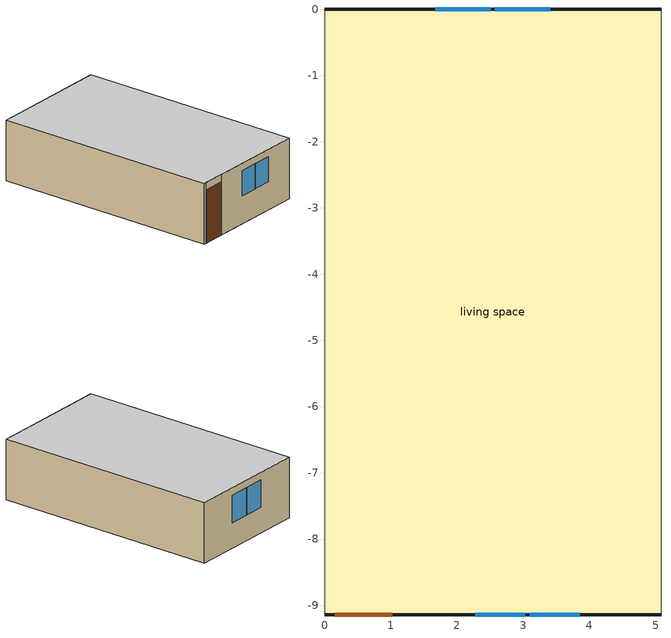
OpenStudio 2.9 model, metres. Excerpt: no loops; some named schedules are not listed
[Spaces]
living space
 floor adiabatic (FloorFinUninsFin): 0,-9.14 0,0 5.08,0 5.08,-9.14 z0
 wall outside (WallExtInsFin): 5.08,0 0,0 / 0,-9.14 0.13,-9.14 1.05,-9.14 5.08,-9.14 z0:2.44
 wall adiabatic (WallIntFinUninsFin Reversed): 0,0 0,-9.14 / 5.08,-9.14 5.08,0 z0:2.44
 window (WindowConstruction): 2.28,-9.14 3.03,-9.14 / 3.09,-9.14 3.85,-9.14 z1.13:2.13; 3.41,0 2.57,0 / 2.51,0 1.67,0 z1.02:2.13
 door (Door): 0.15,-9.14 1.02,-9.14 z0:2.13
 ceiling adiabatic (SurfaceTypeRoofAdiabatic Reversed): 5.08,-9.14 5.08,0 0,0 0,-9.14 z2.44
[Building]
Building 1: North Axis {deg}=225; Standards Number of Stories=4; Standards Number of Above Ground Stories=3; Standards Building Type=multifamily; Standards Number of Living Units=9
[Site]
Boston Logan IntL Arpt_MA_USA: Latitude {deg}=42.37; Longitude {deg}=-71.02; Time Zone {hr}=-5; Elevation {m}=6; Terrain=Suburbs
[ClimateZones]
Climate Zone Institution Name 2=Building America; Climate Zone Document Year 2=0; Climate Zone Value 2=Cold; Climate Zone Institution Name 3=CEC; Climate Zone Document Name 3=California Climate Zone Descriptions; Climate Zone Document Year 3=1995
[Site:WaterMainsTemperature]
Calculation Method=Correlation; Annual Average Outdoor Air Temperature {C}=10.5996; Maximum Difference In Monthly Average Outdoor Air Temperatures {deltaC}=26.3598
[Site:GroundTemperature:Deep]
10.5996, 10.5996, 10.5996, 10.5996, 10.5996, 10.5996, 10.5996, 10.5996, 10.5996, 10.5996, 10.5996, 10.5996
[SizingPeriod:DesignDay] Barometric Pressure {Pa}=101253; Wind Direction {deg}=0; Sky Clearness=0; Snow Indicator=0; Day of Month=21; Daylight Saving Time Indicator=0; Humidity Indicating Type=Wetbulb; Dry-Bulb Temperature Range Modifier Type=DefaultMultipliers; Solar Model Indicator=ASHRAEClearSky
Name | Maximum Dry-Bulb Temperature {C} | Daily Dry-Bulb Temperature Range {deltaC} | Humidity Indicating Conditions at Maximum Dry-Bulb | Wind Speed {m/s} | Month | Day Type
Ann Htg 99% Condns DB | -10.9 | 0 | -10.9 | 12.6 | 1 | WinterDesignDay
Ann Clg 1% Condns DB=>MWB | 30.9 | 8.4 | 22.2 | 6.3 | 7 | SummerDesignDay
[Material] Roughness=Rough
Name | Thickness {m} | Conductivity {W/m-K} | Density {kg/m3} | Specific Heat {J/kg-K} | Thermal Absorptance | Solar Absorptance | Visible Absorptance
Drywall 0.5 in. | 0.0127 | 0.160291 | 801 | 837.4 | 0.9 | 0.5 | 0.1
FloorFinStudAndAirFloor | 0.1397 | 0.557395 | 67.691 | 1210.98
Plywood 0.75 in. | 0.01905 | 0.115458 | 512.64 | 1214.23
Wood Floor | 0.015875 | 0.115458 | 544.68 | 1214.23
Floor Covering | 0.0127 | 0.0433444 | 54.468 | 1339.84 | 0.9 | 0.9
Vinyl, Light | 0.009525 | 0.089435 | 177.822 | 1046.75 | 0.9 | 0.3 | 0.3
WallSheathing | 0.0127 | 0.115458 | 512.64 | 1214.23
WallStudAndCavity | 0.0889 | 0.338221 | 129.063 | 1212.76
WallStudAndCavity 1 | 0.0889 | 0.396154 | 83.0341 | 1211.67
res furniture material living space | 0.1524 | 0.115458 | 640.8 | 1214.23 | 0.9 | 0.6 | 0.1
DoorMaterial | 0.04445 | 0.0612267 | 512.64 | 1214.23
[Construction]
SurfaceTypeRoofAdiabatic Reversed: Floor Covering, Wood Floor, Plywood 0.75 in., FloorFinStudAndAirFloor, Drywall 0.5 in.
WallExtInsFin: Vinyl, Light, WallSheathing, WallStudAndCavity, Drywall 0.5 in.
WallIntFinUninsFin Reversed: Drywall 0.5 in., WallStudAndCavity 1, Vinyl, Light
res furniture construction living space: res furniture material living space
FloorFinUninsFin: Drywall 0.5 in., FloorFinStudAndAirFloor, Plywood 0.75 in., Wood Floor, Floor Covering
WindowConstruction: WindowMaterial
Door: DoorMaterial
[WindowMaterial:Shade]
CoolingShade: Solar Transmittance=0.999; Solar Reflectance=0.00099; Visible Transmittance=0.999; Visible Reflectance=0.00099; Thermal Hemispherical Emissivity=1e-005; Thermal Transmittance=0.999; Thickness {m}=0.0001; Conductivity {W/m-K}=10000; Shade to Glass Distance {m}=0.001; Top Opening Multiplier=0; Bottom Opening Multiplier=0; Left-Side Opening Multiplier=0; Right-Side Opening Multiplier=0; Airflow Permeability=0
[WindowMaterial:SimpleGlazingSystem]
WindowMaterial: U-Factor {W/m2-K}=4.76952; Solar Heat Gain Coefficient=0.441
[ThermalZone]
living zone: Thermostat=living zone temperature setpoint; Use Ideal Air Loads=No
[Space]
living space: Space Type=Space Type 1; Thermal Zone=living zone; Building Unit=unit 1
[SpaceType]
Space Type 1: Standards Space Type=living
[BuildingUnit]
unit 1: Building Unit Type=Residential
[People:Definition]
res occupants|living space: Number of People Calculation Method=People; Number of People {people}=3.39; Fraction Radiant=0.319734; Sensible Heat Fraction=0.573; Carbon Dioxide Generation Rate {m3/s-W}=0; Enable ASHRAE 55 Comfort Warnings=No; Mean Radiant Temperature Calculation Type=ZoneAveraged
[People]
res occupants|living space: People Definition=res occupants|living space; Space or SpaceType=living space; Number of People Schedule=res occupants schedule; Activity Level Schedule=Schedule Ruleset 1; Multiplier=1
[InternalMass:Definition]
res furniture mass living space: Construction=res furniture construction living space; Design Level Calculation Method=SurfaceArea; Surface Area {m2}=18.5806
[InternalMass]
res furniture mass living space: Internal Mass Definition=res furniture mass living space; Space or SpaceType=living space; Multiplier=1
[ShadingControl]
WindowShadingControl: Shading Type=InteriorShade; Shading Device Material=CoolingShade; Shading Control Type=OnIfScheduleAllows; Schedule=Window shading schedule; Shading Control Is Scheduled=Yes
[WaterUse:Equipment:Definition]
Name | Peak Flow Rate {m3/s} | Target Temperature Schedule
res shower | 0.000137347 | res shower temperature schedule
res sink | 0.0001062 | res sink temperature schedule
res bath | 0.00021481 | res bath temperature schedule
res shower dist=0.0 | 0 | res shower temperature schedule
res sink dist=0.0 | 0 | res sink temperature schedule
res bath dist=0.0 | 0 | res bath temperature schedule
res cw | 0.000557694 | res cw temperature schedule
res dw | 5.33455e-05 | res dw temperature schedule
[WaterUse:Equipment] Space=living space
Name | Water Use Equipment Definition | Flow Rate Fraction Schedule
res shower | res shower | res shower schedule
res sink | res sink | res sink schedule
res bath | res bath | res bath schedule
res shower dist=0.0 | res shower dist=0.0 | res shower schedule
res sink dist=0.0 | res sink dist=0.0 | res sink schedule
res bath dist=0.0 | res bath dist=0.0 | res bath schedule
res cw | res cw | res cw schedule
res dw | res dw | res dw schedule
[OtherEquipment:Definition] Design Level Calculation Method=EquipmentLevel; Fraction Radiant=0; Fraction Lost=0
Name | Design Level {W} | Fraction Latent
res shower | 3949.73 | 0.487197
res sink | 1066.44 | 0.312222
res bath | 3168.63 | 0
res hot water distribution | 99.0622 | 0
[OtherEquipment] Space or SpaceType=living space
Name | Other Equipment Definition | Schedule
res shower | res shower | res shower schedule
res sink | res sink | res sink schedule
res bath | res bath | res bath schedule
res hot water distribution | res hot water distribution | res hot water distribution schedule
[ThermostatSetpoint:DualSetpoint]
living zone temperature setpoint: Heating Setpoint Temperature Schedule=res heating setpoint; Cooling Setpoint Temperature Schedule=res cooling setpoint
[ElectricEquipment:Definition] Design Level Calculation Method=EquipmentLevel
Name | Design Level {W} | Fraction Latent | Fraction Radiant | Fraction Lost
res ceil fan non benchmark equip | 0 | 0 | 0.558 | 0.07
res ceil fan benchmark|living space | 23.8019 | 0 | 0.558 | 0.07
res refrig | 71.9878 | 0 | 0 | 0
res cw | 6240.72 | 0 | 0.48 | 0.2
res cd electric | 149648 | 0.05 | 0.09 | 0.8
res dw | 6995.09 | 0.15 | 0.36 | 0.25
res range electric | 179.91 | 0.3 | 0.24 | 0.3
res misc plug loads|living space | 218.351 | 0.021 | 0.558 | 0.049
res extra refrig | 36.5251 | 0 | 0 | 0
res freezer | 47.9573 | 0 | 0 | 0
res pool heater electric | 3.02999 | 0 | 0 | 1
res pool pump | 55.5772 | 0 | 0 | 1
res hot tub heater electric | 16.0641 | 0 | 0 | 1
res hot tub pump | 19.4917 | 0 | 0 | 1
res well pump | 11.2716 | 0 | 0 | 1
res infil_1 house fan; res infil_1 range fan; res infil_1 bath fan | 0 | 0 | 0 | 1
[ElectricEquipment] Space or SpaceType=living space
Name | Electric Equipment Definition | Schedule
res ceil fan non benchmark equip | res ceil fan non benchmark equip | res ceil fan master
res ceil fan benchmark|living space | res ceil fan benchmark|living space | res ceil fan benchmark|living space schedule
res refrig | res refrig | res refrig schedule
res cw | res cw | res cw schedule
res cd electric | res cd electric | res cd electric schedule
res dw | res dw | res dw schedule
res range electric | res range electric | res range electric|false schedule
res misc plug loads|living space | res misc plug loads|living space | res misc plug loads schedule
res extra refrig | res extra refrig | res extra refrig schedule
res freezer | res freezer | res freezer schedule
res pool heater electric | res pool heater electric | res pool heater electric schedule
res pool pump | res pool pump | res pool heater electric schedule
res hot tub heater electric | res hot tub heater electric | res hot tub heater electric schedule
res hot tub pump | res hot tub pump | res hot tub heater electric schedule
res well pump | res well pump | res well pump schedule
res infil_1 house fan | res infil_1 house fan | Always On Discrete
res infil_1 range fan | res infil_1 range fan | Always On Discrete
res infil_1 bath fan | res infil_1 bath fan | Always On Discrete
[Lights:Definition]
res lighting interior living space: Design Level Calculation Method=LightingLevel; Lighting Level {W}=156.225; Fraction Radiant=0.6; Fraction Visible=0.2; Return Air Fraction=0
[Lights]
res lighting interior living space: Lights Definition=res lighting interior living space; Space or SpaceType=living space; Schedule=res lighting interior; Fraction Replaceable=1
[Exterior:Lights:Definition]
res lighting exterior: Design Level {W}=18.7212
[Exterior:Lights]
res lighting exterior: Exterior Lights Definition=res lighting exterior; Schedule=res lighting exterior
[GasEquipment:Definition] Design Level Calculation Method=EquipmentLevel; Fraction Latent=0; Fraction Radiant=0
Name | Design Level {W} | Fraction Lost
res pool heater gas | 29.999 | 1
res hot tub heater gas | 8.50683 | 1
res gas fireplace | 12.4852 | 0
res gas grill | 10.0147 | 0
res gas lighting | 1.48262 | 0
[GasEquipment] Space or SpaceType=living space
Name | Gas Equipment Definition | Schedule
res pool heater gas | res pool heater gas | res pool heater electric schedule
res hot tub heater gas | res hot tub heater gas | res hot tub heater electric schedule
res gas fireplace | res gas fireplace | res gas fireplace schedule
res gas grill | res gas grill | res gas grill schedule
res gas lighting | res gas lighting | res gas lighting schedule
[SpaceInfiltration:DesignFlowRate] Space or SpaceType=living space; Schedule=Always On Discrete; Design Flow Rate Calculation Method=Flow/Space; Design Flow Rate {m3/s}=0
res nv_1 flow; res infil_1 flow
[Schedule:Ruleset]
Name | Default Day Schedule | Summer Design Day Schedule | Winter Design Day Schedule
res occupants schedule | Schedule Day 3 | res occupants schedule summer design | res occupants schedule winter design
Schedule Ruleset 1 | Schedule Day 4
Window shading schedule | Schedule Day 5
res shower schedule | Schedule Day 6
res sink schedule | Schedule Day 7
res bath schedule | Schedule Day 8
res hot water distribution schedule | Schedule Day 9
res heating setpoint | Schedule Day 12 | res heating setpoint summer design | res heating setpoint winter design
res cooling setpoint | Schedule Day 13 | res cooling setpoint summer design | res cooling setpoint winter design
res ceil fan benchmark|living space schedule | Schedule Day 11
res refrig schedule | Schedule Day 16 | res refrig schedule summer design | res refrig schedule winter design
res cw schedule | Schedule Day 17
res cd electric schedule | Schedule Day 18
res dw schedule | Schedule Day 19
res range electric|false schedule | Schedule Day 22 | res range electric|false schedule summer design | res range electric|false schedule winter design
res lighting interior | Schedule Day 25 | res lighting interior summer design | res lighting interior winter design
res lighting exterior | Schedule Day 30 | res lighting exterior summer design | res lighting exterior winter design
res misc plug loads schedule | Schedule Day 33 | res misc plug loads schedule summer design | res misc plug loads schedule winter design
res extra refrig schedule | Schedule Day 36 | res extra refrig schedule summer design | res extra refrig schedule winter design
res freezer schedule | Schedule Day 39 | res freezer schedule summer design | res freezer schedule winter design
res pool heater electric schedule | Schedule Day 42 | res pool heater electric schedule summer design | res pool heater electric schedule winter design
res hot tub heater electric schedule | Schedule Day 49 | res hot tub heater electric schedule summer design | res hot tub heater electric schedule winter design
res well pump schedule | Schedule Day 56 | res well pump schedule summer design | res well pump schedule winter design
res gas fireplace schedule | Schedule Day 59 | res gas fireplace schedule summer design | res gas fireplace schedule winter design
res gas grill schedule | Schedule Day 62 | res gas grill schedule summer design | res gas grill schedule winter design
res gas lighting schedule | Schedule Day 65 | res gas lighting schedule summer design | res gas lighting schedule winter design
[Schedule:Day]
Schedule Day 3; res occupants schedule winter design; Schedule Day 5; Schedule Day 6; Schedule Day 7; Schedule Day 8; Schedule Day 9: 24, 0, 0
res occupants schedule summer design: 24, 0, 1
Schedule Day 4: 24, 0, 112.539
[Schedule:Rule] Apply Sunday=Yes; Apply Monday=Yes; Apply Tuesday=Yes; Apply Wednesday=Yes; Apply Thursday=Yes; Apply Friday=Yes; Apply Saturday=Yes
Name | Schedule Ruleset | Rule Order | Day Schedule | Date Specification Type | Start Month | Start Day | End Month | End Day | Specific Month 1 | Specific Day 1 | Specific Month 2 | Specific Day 2 | Specific Month 3 | Specific Day 3 | Specific Month 4 | Specific Day 4 | Specific Month 5 | Specific Day 5 | Specific Month 6 | Specific Day 6 | Specific Month 7 | Specific Day 7 | Specific Month 8 | Specific Day 8 | Specific Month 9 | Specific Day 9 | Specific Month 10 | Specific Day 10 | Specific Month 11 | Specific Day 11 | Specific Month 12 | Specific Day 12 | Specific Month 13 | Specific Day 13 | Specific Month 14 | Specific Day 14 | Specific Month 15 | Specific Day 15 | Specific Month 16 | Specific Day 16 | Specific Month 17 | Specific Day 17 | Specific Month 18 | Specific Day 18 | Specific Month 19 | Specific Day 19 | Specific Month 20 | Specific Day 20 | Specific Month 21 | Specific Day 21 | Specific Month 22 | Specific Day 22 | Specific Month 23 | Specific Day 23 | Specific Month 24 | Specific Day 24 | Specific Month 25 | Specific Day 25 | Specific Month 26 | Specific Day 26 | Specific Month 27 | Specific Day 27 | Specific Month 28 | Specific Day 28 | Specific Month 29 | Specific Day 29 | Specific Month 30 | Specific Day 30 | Specific Month 31 | Specific Day 31 | Specific Month 32 | Specific Day 32 | Specific Month 33 | Specific Day 33 | Specific Month 34 | Specific Day 34 | Specific Month 35 | Specific Day 35 | Specific Month 36 | Specific Day 36 | Specific Month 37 | Specific Day 37 | Specific Month 38 | Specific Day 38 | Specific Month 39 | Specific Day 39 | Specific Month 40 | Specific Day 40 | Specific Month 41 | Specific Day 41 | Specific Month 42 | Specific Day 42 | Specific Month 43 | Specific Day 43 | Specific Month 44 | Specific Day 44 | Specific Month 45 | Specific Day 45 | Specific Month 46 | Specific Day 46 | Specific Month 47 | Specific Day 47 | Specific Month 48 | Specific Day 48 | Specific Month 49 | Specific Day 49 | Specific Month 50 | Specific Day 50 | Specific Month 51 | Specific Day 51 | Specific Month 52 | Specific Day 52 | Specific Month 53 | Specific Day 53
res occupants schedule allday rule1 | res occupants schedule | 11 | res occupants schedule allday1 | DateRange | 1 | 1 | 1 | 31
res occupants schedule allday rule2 | res occupants schedule | 10 | res occupants schedule allday2 | DateRange | 2 | 1 | 2 | 28
res occupants schedule allday rule3 | res occupants schedule | 9 | res occupants schedule allday3 | DateRange | 3 | 1 | 3 | 31
res occupants schedule allday rule4 | res occupants schedule | 8 | res occupants schedule allday4 | DateRange | 4 | 1 | 4 | 30
res occupants schedule allday rule5 | res occupants schedule | 7 | res occupants schedule allday5 | DateRange | 5 | 1 | 5 | 31
res occupants schedule allday rule6 | res occupants schedule | 6 | res occupants schedule allday6 | DateRange | 6 | 1 | 6 | 30
res occupants schedule allday rule7 | res occupants schedule | 5 | res occupants schedule allday7 | DateRange | 7 | 1 | 7 | 31
res occupants schedule allday rule8 | res occupants schedule | 4 | res occupants schedule allday8 | DateRange | 8 | 1 | 8 | 31
res occupants schedule allday rule9 | res occupants schedule | 3 | res occupants schedule allday9 | DateRange | 9 | 1 | 9 | 30
res occupants schedule allday rule10 | res occupants schedule | 2 | res occupants schedule allday10 | DateRange | 10 | 1 | 10 | 31
res occupants schedule allday rule11 | res occupants schedule | 1 | res occupants schedule allday11 | DateRange | 11 | 1 | 11 | 30
res occupants schedule allday rule12 | res occupants schedule | 0 | res occupants schedule allday12 | DateRange | 12 | 1 | 12 | 31
Window shading schedule allday rule1 | Window shading schedule | 11 | Window shading schedule allday1 | DateRange | 1 | 1 | 1 | 31
Window shading schedule allday rule2 | Window shading schedule | 10 | Window shading schedule allday2 | DateRange | 2 | 1 | 2 | 28
Window shading schedule allday rule3 | Window shading schedule | 9 | Window shading schedule allday3 | DateRange | 3 | 1 | 3 | 31
Window shading schedule allday rule4 | Window shading schedule | 8 | Window shading schedule allday4 | DateRange | 4 | 1 | 4 | 30
Window shading schedule allday rule5 | Window shading schedule | 7 | Window shading schedule allday5 | DateRange | 5 | 1 | 5 | 31
Window shading schedule allday rule6 | Window shading schedule | 6 | Window shading schedule allday6 | DateRange | 6 | 1 | 6 | 30
Window shading schedule allday rule7 | Window shading schedule | 5 | Window shading schedule allday7 | DateRange | 7 | 1 | 7 | 31
Window shading schedule allday rule8 | Window shading schedule | 4 | Window shading schedule allday8 | DateRange | 8 | 1 | 8 | 31
Window shading schedule allday rule9 | Window shading schedule | 3 | Window shading schedule allday9 | DateRange | 9 | 1 | 9 | 30
Window shading schedule allday rule10 | Window shading schedule | 2 | Window shading schedule allday10 | DateRange | 10 | 1 | 10 | 31
Window shading schedule allday rule11 | Window shading schedule | 1 | Window shading schedule allday11 | DateRange | 11 | 1 | 11 | 30
Window shading schedule allday rule12 | Window shading schedule | 0 | Window shading schedule allday12 | DateRange | 12 | 1 | 12 | 31
res shower schedule allday ruleset1 | res shower schedule | 6 | res shower schedule allday1 | SpecificDates |  |  |  |  | 1 | 1 | 1 | 8 | 1 | 15 | 1 | 22 | 1 | 29 | 2 | 5 | 2 | 12 | 2 | 19 | 2 | 26 | 3 | 5 | 3 | 12 | 3 | 19 | 3 | 26 | 4 | 2 | 4 | 9 | 4 | 16 | 4 | 23 | 4 | 30 | 5 | 7 | 5 | 14 | 5 | 21 | 5 | 28 | 6 | 4 | 6 | 11 | 6 | 18 | 6 | 25 | 7 | 2 | 7 | 9 | 7 | 16 | 7 | 23 | 7 | 30 | 8 | 6 | 8 | 13 | 8 | 20 | 8 | 27 | 9 | 3 | 9 | 10 | 9 | 17 | 9 | 24 | 10 | 1 | 10 | 8 | 10 | 15 | 10 | 22 | 10 | 29 | 11 | 5 | 11 | 12 | 11 | 19 | 11 | 26 | 12 | 3 | 12 | 10 | 12 | 17 | 12 | 24 | 12 | 31
res shower schedule allday ruleset2 | res shower schedule | 5 | res shower schedule allday2 | SpecificDates |  |  |  |  | 1 | 2 | 1 | 9 | 1 | 16 | 1 | 23 | 1 | 30 | 2 | 6 | 2 | 13 | 2 | 20 | 2 | 27 | 3 | 6 | 3 | 13 | 3 | 20 | 3 | 27 | 4 | 3 | 4 | 10 | 4 | 17 | 4 | 24 | 5 | 1 | 5 | 8 | 5 | 15 | 5 | 22 | 5 | 29 | 6 | 5 | 6 | 12 | 6 | 19 | 6 | 26 | 7 | 3 | 7 | 10 | 7 | 17 | 7 | 24 | 7 | 31 | 8 | 7 | 8 | 14 | 8 | 21 | 8 | 28 | 9 | 4 | 9 | 11 | 9 | 18 | 9 | 25 | 10 | 2 | 10 | 9 | 10 | 16 | 10 | 23 | 10 | 30 | 11 | 6 | 11 | 13 | 11 | 20 | 11 | 27 | 12 | 4 | 12 | 11 | 12 | 18 | 12 | 25
res shower schedule allday ruleset3 | res shower schedule | 4 | res shower schedule allday3 | SpecificDates |  |  |  |  | 1 | 3 | 1 | 10 | 1 | 17 | 1 | 24 | 1 | 31 | 2 | 7 | 2 | 14 | 2 | 21 | 2 | 28 | 3 | 7 | 3 | 14 | 3 | 21 | 3 | 28 | 4 | 4 | 4 | 11 | 4 | 18 | 4 | 25 | 5 | 2 | 5 | 9 | 5 | 16 | 5 | 23 | 5 | 30 | 6 | 6 | 6 | 13 | 6 | 20 | 6 | 27 | 7 | 4 | 7 | 11 | 7 | 18 | 7 | 25 | 8 | 1 | 8 | 8 | 8 | 15 | 8 | 22 | 8 | 29 | 9 | 5 | 9 | 12 | 9 | 19 | 9 | 26 | 10 | 3 | 10 | 10 | 10 | 17 | 10 | 24 | 10 | 31 | 11 | 7 | 11 | 14 | 11 | 21 | 11 | 28 | 12 | 5 | 12 | 12 | 12 | 19 | 12 | 26
res shower schedule allday ruleset4 | res shower schedule | 3 | res shower schedule allday4 | SpecificDates |  |  |  |  | 1 | 4 | 1 | 11 | 1 | 18 | 1 | 25 | 2 | 1 | 2 | 8 | 2 | 15 | 2 | 22 | 3 | 1 | 3 | 8 | 3 | 15 | 3 | 22 | 3 | 29 | 4 | 5 | 4 | 12 | 4 | 19 | 4 | 26 | 5 | 3 | 5 | 10 | 5 | 17 | 5 | 24 | 5 | 31 | 6 | 7 | 6 | 14 | 6 | 21 | 6 | 28 | 7 | 5 | 7 | 12 | 7 | 19 | 7 | 26 | 8 | 2 | 8 | 9 | 8 | 16 | 8 | 23 | 8 | 30 | 9 | 6 | 9 | 13 | 9 | 20 | 9 | 27 | 10 | 4 | 10 | 11 | 10 | 18 | 10 | 25 | 11 | 1 | 11 | 8 | 11 | 15 | 11 | 22 | 11 | 29 | 12 | 6 | 12 | 13 | 12 | 20 | 12 | 27
res shower schedule allday ruleset5 | res shower schedule | 2 | res shower schedule allday5 | SpecificDates |  |  |  |  | 1 | 5 | 1 | 12 | 1 | 19 | 1 | 26 | 2 | 2 | 2 | 9 | 2 | 16 | 2 | 23 | 3 | 2 | 3 | 9 | 3 | 16 | 3 | 23 | 3 | 30 | 4 | 6 | 4 | 13 | 4 | 20 | 4 | 27 | 5 | 4 | 5 | 11 | 5 | 18 | 5 | 25 | 6 | 1 | 6 | 8 | 6 | 15 | 6 | 22 | 6 | 29 | 7 | 6 | 7 | 13 | 7 | 20 | 7 | 27 | 8 | 3 | 8 | 10 | 8 | 17 | 8 | 24 | 8 | 31 | 9 | 7 | 9 | 14 | 9 | 21 | 9 | 28 | 10 | 5 | 10 | 12 | 10 | 19 | 10 | 26 | 11 | 2 | 11 | 9 | 11 | 16 | 11 | 23 | 11 | 30 | 12 | 7 | 12 | 14 | 12 | 21 | 12 | 28
res shower schedule allday ruleset6 | res shower schedule | 1 | res shower schedule allday6 | SpecificDates |  |  |  |  | 1 | 6 | 1 | 13 | 1 | 20 | 1 | 27 | 2 | 3 | 2 | 10 | 2 | 17 | 2 | 24 | 3 | 3 | 3 | 10 | 3 | 17 | 3 | 24 | 3 | 31 | 4 | 7 | 4 | 14 | 4 | 21 | 4 | 28 | 5 | 5 | 5 | 12 | 5 | 19 | 5 | 26 | 6 | 2 | 6 | 9 | 6 | 16 | 6 | 23 | 6 | 30 | 7 | 7 | 7 | 14 | 7 | 21 | 7 | 28 | 8 | 4 | 8 | 11 | 8 | 18 | 8 | 25 | 9 | 1 | 9 | 8 | 9 | 15 | 9 | 22 | 9 | 29 | 10 | 6 | 10 | 13 | 10 | 20 | 10 | 27 | 11 | 3 | 11 | 10 | 11 | 17 | 11 | 24 | 12 | 1 | 12 | 8 | 12 | 15 | 12 | 22 | 12 | 29
res shower schedule allday ruleset7 | res shower schedule | 0 | res shower schedule allday7 | SpecificDates |  |  |  |  | 1 | 7 | 1 | 14 | 1 | 21 | 1 | 28 | 2 | 4 | 2 | 11 | 2 | 18 | 2 | 25 | 3 | 4 | 3 | 11 | 3 | 18 | 3 | 25 | 4 | 1 | 4 | 8 | 4 | 15 | 4 | 22 | 4 | 29 | 5 | 6 | 5 | 13 | 5 | 20 | 5 | 27 | 6 | 3 | 6 | 10 | 6 | 17 | 6 | 24 | 7 | 1 | 7 | 8 | 7 | 15 | 7 | 22 | 7 | 29 | 8 | 5 | 8 | 12 | 8 | 19 | 8 | 26 | 9 | 2 | 9 | 9 | 9 | 16 | 9 | 23 | 9 | 30 | 10 | 7 | 10 | 14 | 10 | 21 | 10 | 28 | 11 | 4 | 11 | 11 | 11 | 18 | 11 | 25 | 12 | 2 | 12 | 9 | 12 | 16 | 12 | 23 | 12 | 30
res sink schedule allday ruleset1 | res sink schedule | 6 | res sink schedule allday1 | SpecificDates |  |  |  |  | 1 | 1 | 1 | 8 | 1 | 15 | 1 | 22 | 1 | 29 | 2 | 5 | 2 | 12 | 2 | 19 | 2 | 26 | 3 | 5 | 3 | 12 | 3 | 19 | 3 | 26 | 4 | 2 | 4 | 9 | 4 | 16 | 4 | 23 | 4 | 30 | 5 | 7 | 5 | 14 | 5 | 21 | 5 | 28 | 6 | 4 | 6 | 11 | 6 | 18 | 6 | 25 | 7 | 2 | 7 | 9 | 7 | 16 | 7 | 23 | 7 | 30 | 8 | 6 | 8 | 13 | 8 | 20 | 8 | 27 | 9 | 3 | 9 | 10 | 9 | 17 | 9 | 24 | 10 | 1 | 10 | 8 | 10 | 15 | 10 | 22 | 10 | 29 | 11 | 5 | 11 | 12 | 11 | 19 | 11 | 26 | 12 | 3 | 12 | 10 | 12 | 17 | 12 | 24 | 12 | 31
res sink schedule allday ruleset2 | res sink schedule | 5 | res sink schedule allday2 | SpecificDates |  |  |  |  | 1 | 2 | 1 | 9 | 1 | 16 | 1 | 23 | 1 | 30 | 2 | 6 | 2 | 13 | 2 | 20 | 2 | 27 | 3 | 6 | 3 | 13 | 3 | 20 | 3 | 27 | 4 | 3 | 4 | 10 | 4 | 17 | 4 | 24 | 5 | 1 | 5 | 8 | 5 | 15 | 5 | 22 | 5 | 29 | 6 | 5 | 6 | 12 | 6 | 19 | 6 | 26 | 7 | 3 | 7 | 10 | 7 | 17 | 7 | 24 | 7 | 31 | 8 | 7 | 8 | 14 | 8 | 21 | 8 | 28 | 9 | 4 | 9 | 11 | 9 | 18 | 9 | 25 | 10 | 2 | 10 | 9 | 10 | 16 | 10 | 23 | 10 | 30 | 11 | 6 | 11 | 13 | 11 | 20 | 11 | 27 | 12 | 4 | 12 | 11 | 12 | 18 | 12 | 25
res sink schedule allday ruleset3 | res sink schedule | 4 | res sink schedule allday3 | SpecificDates |  |  |  |  | 1 | 3 | 1 | 10 | 1 | 17 | 1 | 24 | 1 | 31 | 2 | 7 | 2 | 14 | 2 | 21 | 2 | 28 | 3 | 7 | 3 | 14 | 3 | 21 | 3 | 28 | 4 | 4 | 4 | 11 | 4 | 18 | 4 | 25 | 5 | 2 | 5 | 9 | 5 | 16 | 5 | 23 | 5 | 30 | 6 | 6 | 6 | 13 | 6 | 20 | 6 | 27 | 7 | 4 | 7 | 11 | 7 | 18 | 7 | 25 | 8 | 1 | 8 | 8 | 8 | 15 | 8 | 22 | 8 | 29 | 9 | 5 | 9 | 12 | 9 | 19 | 9 | 26 | 10 | 3 | 10 | 10 | 10 | 17 | 10 | 24 | 10 | 31 | 11 | 7 | 11 | 14 | 11 | 21 | 11 | 28 | 12 | 5 | 12 | 12 | 12 | 19 | 12 | 26
res sink schedule allday ruleset4 | res sink schedule | 3 | res sink schedule allday4 | SpecificDates |  |  |  |  | 1 | 4 | 1 | 11 | 1 | 18 | 1 | 25 | 2 | 1 | 2 | 8 | 2 | 15 | 2 | 22 | 3 | 1 | 3 | 8 | 3 | 15 | 3 | 22 | 3 | 29 | 4 | 5 | 4 | 12 | 4 | 19 | 4 | 26 | 5 | 3 | 5 | 10 | 5 | 17 | 5 | 24 | 5 | 31 | 6 | 7 | 6 | 14 | 6 | 21 | 6 | 28 | 7 | 5 | 7 | 12 | 7 | 19 | 7 | 26 | 8 | 2 | 8 | 9 | 8 | 16 | 8 | 23 | 8 | 30 | 9 | 6 | 9 | 13 | 9 | 20 | 9 | 27 | 10 | 4 | 10 | 11 | 10 | 18 | 10 | 25 | 11 | 1 | 11 | 8 | 11 | 15 | 11 | 22 | 11 | 29 | 12 | 6 | 12 | 13 | 12 | 20 | 12 | 27
res sink schedule allday ruleset5 | res sink schedule | 2 | res sink schedule allday5 | SpecificDates |  |  |  |  | 1 | 5 | 1 | 12 | 1 | 19 | 1 | 26 | 2 | 2 | 2 | 9 | 2 | 16 | 2 | 23 | 3 | 2 | 3 | 9 | 3 | 16 | 3 | 23 | 3 | 30 | 4 | 6 | 4 | 13 | 4 | 20 | 4 | 27 | 5 | 4 | 5 | 11 | 5 | 18 | 5 | 25 | 6 | 1 | 6 | 8 | 6 | 15 | 6 | 22 | 6 | 29 | 7 | 6 | 7 | 13 | 7 | 20 | 7 | 27 | 8 | 3 | 8 | 10 | 8 | 17 | 8 | 24 | 8 | 31 | 9 | 7 | 9 | 14 | 9 | 21 | 9 | 28 | 10 | 5 | 10 | 12 | 10 | 19 | 10 | 26 | 11 | 2 | 11 | 9 | 11 | 16 | 11 | 23 | 11 | 30 | 12 | 7 | 12 | 14 | 12 | 21 | 12 | 28
res sink schedule allday ruleset6 | res sink schedule | 1 | res sink schedule allday6 | SpecificDates |  |  |  |  | 1 | 6 | 1 | 13 | 1 | 20 | 1 | 27 | 2 | 3 | 2 | 10 | 2 | 17 | 2 | 24 | 3 | 3 | 3 | 10 | 3 | 17 | 3 | 24 | 3 | 31 | 4 | 7 | 4 | 14 | 4 | 21 | 4 | 28 | 5 | 5 | 5 | 12 | 5 | 19 | 5 | 26 | 6 | 2 | 6 | 9 | 6 | 16 | 6 | 23 | 6 | 30 | 7 | 7 | 7 | 14 | 7 | 21 | 7 | 28 | 8 | 4 | 8 | 11 | 8 | 18 | 8 | 25 | 9 | 1 | 9 | 8 | 9 | 15 | 9 | 22 | 9 | 29 | 10 | 6 | 10 | 13 | 10 | 20 | 10 | 27 | 11 | 3 | 11 | 10 | 11 | 17 | 11 | 24 | 12 | 1 | 12 | 8 | 12 | 15 | 12 | 22 | 12 | 29
res sink schedule allday ruleset7 | res sink schedule | 0 | res sink schedule allday7 | SpecificDates |  |  |  |  | 1 | 7 | 1 | 14 | 1 | 21 | 1 | 28 | 2 | 4 | 2 | 11 | 2 | 18 | 2 | 25 | 3 | 4 | 3 | 11 | 3 | 18 | 3 | 25 | 4 | 1 | 4 | 8 | 4 | 15 | 4 | 22 | 4 | 29 | 5 | 6 | 5 | 13 | 5 | 20 | 5 | 27 | 6 | 3 | 6 | 10 | 6 | 17 | 6 | 24 | 7 | 1 | 7 | 8 | 7 | 15 | 7 | 22 | 7 | 29 | 8 | 5 | 8 | 12 | 8 | 19 | 8 | 26 | 9 | 2 | 9 | 9 | 9 | 16 | 9 | 23 | 9 | 30 | 10 | 7 | 10 | 14 | 10 | 21 | 10 | 28 | 11 | 4 | 11 | 11 | 11 | 18 | 11 | 25 | 12 | 2 | 12 | 9 | 12 | 16 | 12 | 23 | 12 | 30
res bath schedule allday ruleset1 | res bath schedule | 6 | res bath schedule allday1 | SpecificDates |  |  |  |  | 1 | 1 | 1 | 8 | 1 | 15 | 1 | 22 | 1 | 29 | 2 | 5 | 2 | 12 | 2 | 19 | 2 | 26 | 3 | 5 | 3 | 12 | 3 | 19 | 3 | 26 | 4 | 2 | 4 | 9 | 4 | 16 | 4 | 23 | 4 | 30 | 5 | 7 | 5 | 14 | 5 | 21 | 5 | 28 | 6 | 4 | 6 | 11 | 6 | 18 | 6 | 25 | 7 | 2 | 7 | 9 | 7 | 16 | 7 | 23 | 7 | 30 | 8 | 6 | 8 | 13 | 8 | 20 | 8 | 27 | 9 | 3 | 9 | 10 | 9 | 17 | 9 | 24 | 10 | 1 | 10 | 8 | 10 | 15 | 10 | 22 | 10 | 29 | 11 | 5 | 11 | 12 | 11 | 19 | 11 | 26 | 12 | 3 | 12 | 10 | 12 | 17 | 12 | 24 | 12 | 31
res bath schedule allday ruleset2 | res bath schedule | 5 | res bath schedule allday2 | SpecificDates |  |  |  |  | 1 | 2 | 1 | 9 | 1 | 16 | 1 | 23 | 1 | 30 | 2 | 6 | 2 | 13 | 2 | 20 | 2 | 27 | 3 | 6 | 3 | 13 | 3 | 20 | 3 | 27 | 4 | 3 | 4 | 10 | 4 | 17 | 4 | 24 | 5 | 1 | 5 | 8 | 5 | 15 | 5 | 22 | 5 | 29 | 6 | 5 | 6 | 12 | 6 | 19 | 6 | 26 | 7 | 3 | 7 | 10 | 7 | 17 | 7 | 24 | 7 | 31 | 8 | 7 | 8 | 14 | 8 | 21 | 8 | 28 | 9 | 4 | 9 | 11 | 9 | 18 | 9 | 25 | 10 | 2 | 10 | 9 | 10 | 16 | 10 | 23 | 10 | 30 | 11 | 6 | 11 | 13 | 11 | 20 | 11 | 27 | 12 | 4 | 12 | 11 | 12 | 18 | 12 | 25
res bath schedule allday ruleset3 | res bath schedule | 4 | res bath schedule allday3 | SpecificDates |  |  |  |  | 1 | 3 | 1 | 10 | 1 | 17 | 1 | 24 | 1 | 31 | 2 | 7 | 2 | 14 | 2 | 21 | 2 | 28 | 3 | 7 | 3 | 14 | 3 | 21 | 3 | 28 | 4 | 4 | 4 | 11 | 4 | 18 | 4 | 25 | 5 | 2 | 5 | 9 | 5 | 16 | 5 | 23 | 5 | 30 | 6 | 6 | 6 | 13 | 6 | 20 | 6 | 27 | 7 | 4 | 7 | 11 | 7 | 18 | 7 | 25 | 8 | 1 | 8 | 8 | 8 | 15 | 8 | 22 | 8 | 29 | 9 | 5 | 9 | 12 | 9 | 19 | 9 | 26 | 10 | 3 | 10 | 10 | 10 | 17 | 10 | 24 | 10 | 31 | 11 | 7 | 11 | 14 | 11 | 21 | 11 | 28 | 12 | 5 | 12 | 12 | 12 | 19 | 12 | 26
res bath schedule allday ruleset4 | res bath schedule | 3 | res bath schedule allday4 | SpecificDates |  |  |  |  | 1 | 4 | 1 | 11 | 1 | 18 | 1 | 25 | 2 | 1 | 2 | 8 | 2 | 15 | 2 | 22 | 3 | 1 | 3 | 8 | 3 | 15 | 3 | 22 | 3 | 29 | 4 | 5 | 4 | 12 | 4 | 19 | 4 | 26 | 5 | 3 | 5 | 10 | 5 | 17 | 5 | 24 | 5 | 31 | 6 | 7 | 6 | 14 | 6 | 21 | 6 | 28 | 7 | 5 | 7 | 12 | 7 | 19 | 7 | 26 | 8 | 2 | 8 | 9 | 8 | 16 | 8 | 23 | 8 | 30 | 9 | 6 | 9 | 13 | 9 | 20 | 9 | 27 | 10 | 4 | 10 | 11 | 10 | 18 | 10 | 25 | 11 | 1 | 11 | 8 | 11 | 15 | 11 | 22 | 11 | 29 | 12 | 6 | 12 | 13 | 12 | 20 | 12 | 27
res bath schedule allday ruleset5 | res bath schedule | 2 | res bath schedule allday5 | SpecificDates |  |  |  |  | 1 | 5 | 1 | 12 | 1 | 19 | 1 | 26 | 2 | 2 | 2 | 9 | 2 | 16 | 2 | 23 | 3 | 2 | 3 | 9 | 3 | 16 | 3 | 23 | 3 | 30 | 4 | 6 | 4 | 13 | 4 | 20 | 4 | 27 | 5 | 4 | 5 | 11 | 5 | 18 | 5 | 25 | 6 | 1 | 6 | 8 | 6 | 15 | 6 | 22 | 6 | 29 | 7 | 6 | 7 | 13 | 7 | 20 | 7 | 27 | 8 | 3 | 8 | 10 | 8 | 17 | 8 | 24 | 8 | 31 | 9 | 7 | 9 | 14 | 9 | 21 | 9 | 28 | 10 | 5 | 10 | 12 | 10 | 19 | 10 | 26 | 11 | 2 | 11 | 9 | 11 | 16 | 11 | 23 | 11 | 30 | 12 | 7 | 12 | 14 | 12 | 21 | 12 | 28
res bath schedule allday ruleset6 | res bath schedule | 1 | res bath schedule allday6 | SpecificDates |  |  |  |  | 1 | 6 | 1 | 13 | 1 | 20 | 1 | 27 | 2 | 3 | 2 | 10 | 2 | 17 | 2 | 24 | 3 | 3 | 3 | 10 | 3 | 17 | 3 | 24 | 3 | 31 | 4 | 7 | 4 | 14 | 4 | 21 | 4 | 28 | 5 | 5 | 5 | 12 | 5 | 19 | 5 | 26 | 6 | 2 | 6 | 9 | 6 | 16 | 6 | 23 | 6 | 30 | 7 | 7 | 7 | 14 | 7 | 21 | 7 | 28 | 8 | 4 | 8 | 11 | 8 | 18 | 8 | 25 | 9 | 1 | 9 | 8 | 9 | 15 | 9 | 22 | 9 | 29 | 10 | 6 | 10 | 13 | 10 | 20 | 10 | 27 | 11 | 3 | 11 | 10 | 11 | 17 | 11 | 24 | 12 | 1 | 12 | 8 | 12 | 15 | 12 | 22 | 12 | 29
res bath schedule allday ruleset7 | res bath schedule | 0 | res bath schedule allday7 | SpecificDates |  |  |  |  | 1 | 7 | 1 | 14 | 1 | 21 | 1 | 28 | 2 | 4 | 2 | 11 | 2 | 18 | 2 | 25 | 3 | 4 | 3 | 11 | 3 | 18 | 3 | 25 | 4 | 1 | 4 | 8 | 4 | 15 | 4 | 22 | 4 | 29 | 5 | 6 | 5 | 13 | 5 | 20 | 5 | 27 | 6 | 3 | 6 | 10 | 6 | 17 | 6 | 24 | 7 | 1 | 7 | 8 | 7 | 15 | 7 | 22 | 7 | 29 | 8 | 5 | 8 | 12 | 8 | 19 | 8 | 26 | 9 | 2 | 9 | 9 | 9 | 16 | 9 | 23 | 9 | 30 | 10 | 7 | 10 | 14 | 10 | 21 | 10 | 28 | 11 | 4 | 11 | 11 | 11 | 18 | 11 | 25 | 12 | 2 | 12 | 9 | 12 | 16 | 12 | 23 | 12 | 30
res hot water distribution schedule allday rule1 | res hot water distribution schedule | 11 | res hot water distribution schedule allday1 | DateRange | 1 | 1 | 1 | 31
res hot water distribution schedule allday rule2 | res hot water distribution schedule | 10 | res hot water distribution schedule allday2 | DateRange | 2 | 1 | 2 | 28
res hot water distribution schedule allday rule3 | res hot water distribution schedule | 9 | res hot water distribution schedule allday3 | DateRange | 3 | 1 | 3 | 31
[Schedule:Constant]
Name | Value
Always On Discrete; res ceil fan master | 1
res shower temperature schedule; res sink temperature schedule; res bath temperature schedule | 43.3333
res cw temperature schedule | 33.6111
res dw temperature schedule | 51.6667
